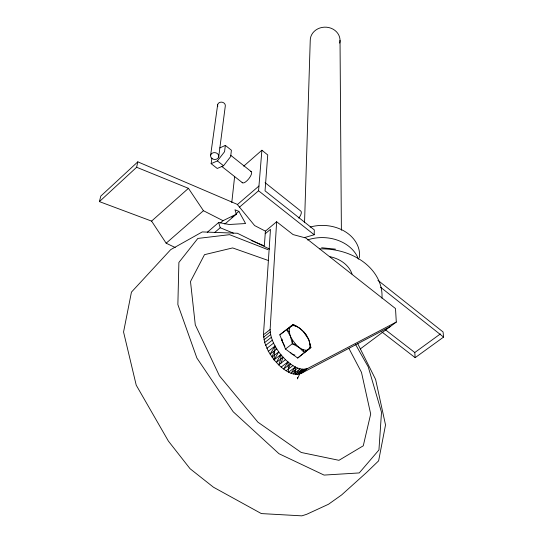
<?xml version="1.0" encoding="UTF-8"?>
<svg xmlns="http://www.w3.org/2000/svg" width="543" height="543" viewBox="0 0 543 543"><rect width="100%" height="100%" fill="white"/><g stroke="black" fill="none" stroke-linecap="round" stroke-linejoin="round"><path stroke-width="0.81" d="M360.314 348.918L396.295 322.067L395.508 308.56L305.824 238.004L293.091 234.59L276.638 221.754L270.122 329.52C270.366 338.873 275.22 347.418 280.833 354.627L280.826 358.977L278.702 364.903C284.518 370.17 292.725 376.666 301.019 373.496L390.179 326.628M304.711 237.515L314.2 234.759L314.302 229.886L265.045 190.844L267.74 154.952L261.889 150.228L243.705 166.165M296.417 326.248L293.213 325.535L290.77 326.309L289.385 328.481L289.243 331.814L292.338 343.739L303.014 349.672L306.225 350.323L308.634 349.461L309.951 347.221C310.487 336.938 302.064 328.271 293.091 324.538L279.801 334.834L285.462 349.054L297.686 358.054L310.847 347.547L310.026 343.868M304.542 222.711L310.236 40.555A14.899 13.208 -0.1 0 1 326.574 27.211A14.899 13.208 -0.1 0 1 339.708 43.087M297.496 377.27L297.442 378.933L299.763 373.727M285.475 359.704L280.833 354.627L274.072 359.846L275.063 346.047L268.33 351.287L274.072 359.846L278.702 364.903L285.475 359.704C291.292 364.964 299.451 371.521 307.759 368.398L396.295 322.067M307.759 368.398L301.019 373.496L302.288 369.247L295.521 374.371L295.385 367.007L288.604 372.165L287.912 361.923L281.138 367.116M284.899 346.4L281.885 340.59L281.96 339.049M268.33 351.287L264.645 342.558L263.464 334.766L270.462 229.37L265.222 233.748M276.638 221.754L265.405 231.142L264.353 245.836L251.192 240.44M239.382 207.229L258.563 190.769L261.889 150.228M285.462 349.054L292.338 343.739L292.643 340.244L286.616 329.513L289.385 328.481M231.786 202.519L234.644 176.387M225.345 145.402L224.564 151.707L217.417 160.911L211.146 163.667L217.248 168.466L223.54 165.744L230.666 156.567L231.406 150.235L225.345 145.402L219.766 147.927M218.693 156.92A4.127 3.434 8 0 0 213.392 152.712A4.127 3.434 8 0 0 211.919 158.488A4.127 3.434 8 0 0 218.693 156.92L225.264 106.299A3.896 3.326 8.5 0 0 221.266 102.118A3.896 3.326 8.5 0 0 217.784 106.347M211.146 163.667L211.913 158.108M210.636 155.169L217.668 104.616M175.246 247.54L166.158 243.196L151.585 221.103L99.417 201.616L136.632 167.264L137.813 161.841L237.21 204.344L254.64 225.583L265.405 231.142M99.417 201.616L100.794 196.098L137.813 161.841M280.955 363.172L283.086 357.233L276.312 362.446L280.833 354.627M288.394 369.057L290.396 363.885L283.616 369.07L287.912 361.923M274.534 350.717L271.982 357.09L278.742 351.864L274.072 359.846M295.514 369.797L293.342 373.971L300.109 368.833L295.521 374.371M275.063 346.047L270.041 354.199L276.787 348.966M292.643 340.244L295.772 344.303L304.569 352.794L306.225 350.323M295.385 367.007L291 373.224L297.781 368.079M301.636 372.417L304.29 369.301L297.537 374.412L302.288 369.247M151.585 221.103L188.441 188.333L203.442 210.704L223.037 220.689L236.395 214.146L234.976 209.788L238.879 211.37L245.585 223.54L229.16 224.503L218.673 222.501L207.283 232.289M301.019 373.496L306.143 369.016L299.39 374.12M166.158 243.196L203.442 210.704M237.318 204.63L258.957 186.011M220.472 222.888L223.037 220.689M231.827 217.404L233.11 216.304M235.676 214.112L238.879 211.37M214.499 232.642L220.22 227.748L233.381 233.144M224.816 224.055L236.395 214.146M297.686 358.054L302.756 353.819M263.464 334.766L270.122 329.52M263.572 337.183L270.244 331.936M263.973 339.816L270.652 334.569M264.645 342.558L271.344 337.312M265.615 345.402L272.321 340.156M302.831 331.223L300.001 328.345L293.091 324.538L279.801 334.834M266.857 348.355L273.584 343.108M281.885 340.59L282.557 340.067M304.65 352.292L310.847 347.547L308.865 339.823L303.965 332.37M286.141 370.774L292.921 365.602M377.914 280.317L443.068 331.97L443.583 337.074L415.164 357.661L414.784 352.522L440.373 333.925M321.632 247.737L335.486 249.162M292.338 343.739L295.772 344.303M294.897 355.034L292.663 354.593L290.254 352.407M268.575 260.586L232.648 247.927L204.494 254.667L190.498 281.532L195.283 324.843L219.406 375.79L257.884 422.155L301.222 452.468L338.947 460.315L363.274 445.803L370.686 414.031L361.482 372.355L348.993 348.511M309.951 347.221L310.847 347.547M268.004 249.692L229.574 234.671L197.835 238.431L178.891 262.445L177.866 304.582L196.878 358.013L233.157 411.737L278.98 453.71L324.062 475.084L359.249 472.933L378.939 449.964L381.505 412.246L368.249 366.925L355.434 344.228M136.632 167.264L188.441 188.333M269.552 249.101L237.393 233.266L202.267 231.922L170.699 249.637L131.44 292.127L123.56 332.011L136.225 385.17L168.371 441.059L190.07 468.724L213.467 487.22L261.353 513.583L301.854 515.85L306.693 514.296L328.522 504.243L341.615 494.938L366.525 472.512L378.62 460.858L385.53 424.945L375.613 379.448L357.661 343.502M381.797 331.882L415.164 357.661M385.326 329.703L414.784 352.522M217.417 160.911L223.54 165.744M221.931 166.565L242.524 182.808M258.563 190.769L314.2 234.759M380.623 287.281L443.583 337.074M230.7 155.284L251.212 171.608M265.079 182.652L300.781 211.071A6.95 2.722 -51.6 0 1 298.813 218.096M286.616 329.513L289.243 331.814M303.537 331.576L306.612 335.554M303.014 349.672L304.569 352.794M218.673 222.501L220.22 227.748M293.091 324.538L293.213 325.535M340.027 40.338L341.384 230.259M250.527 171.459A7.093 2.464 -51.6 0 1 248.945 178.579A7.093 2.464 -51.6 0 1 242.144 182.265M307.501 239.945A37.508 29.58 0.9 0 1 358.448 259.16M310.141 227.055A37.046 29.41 0.8 0 1 359.473 257.538M319.793 248.884A59.92 46.508 0.9 0 1 381.953 298.155M330.035 256.703A30.795 24.109 0.9 0 1 352.027 274.005"/></g></svg>
